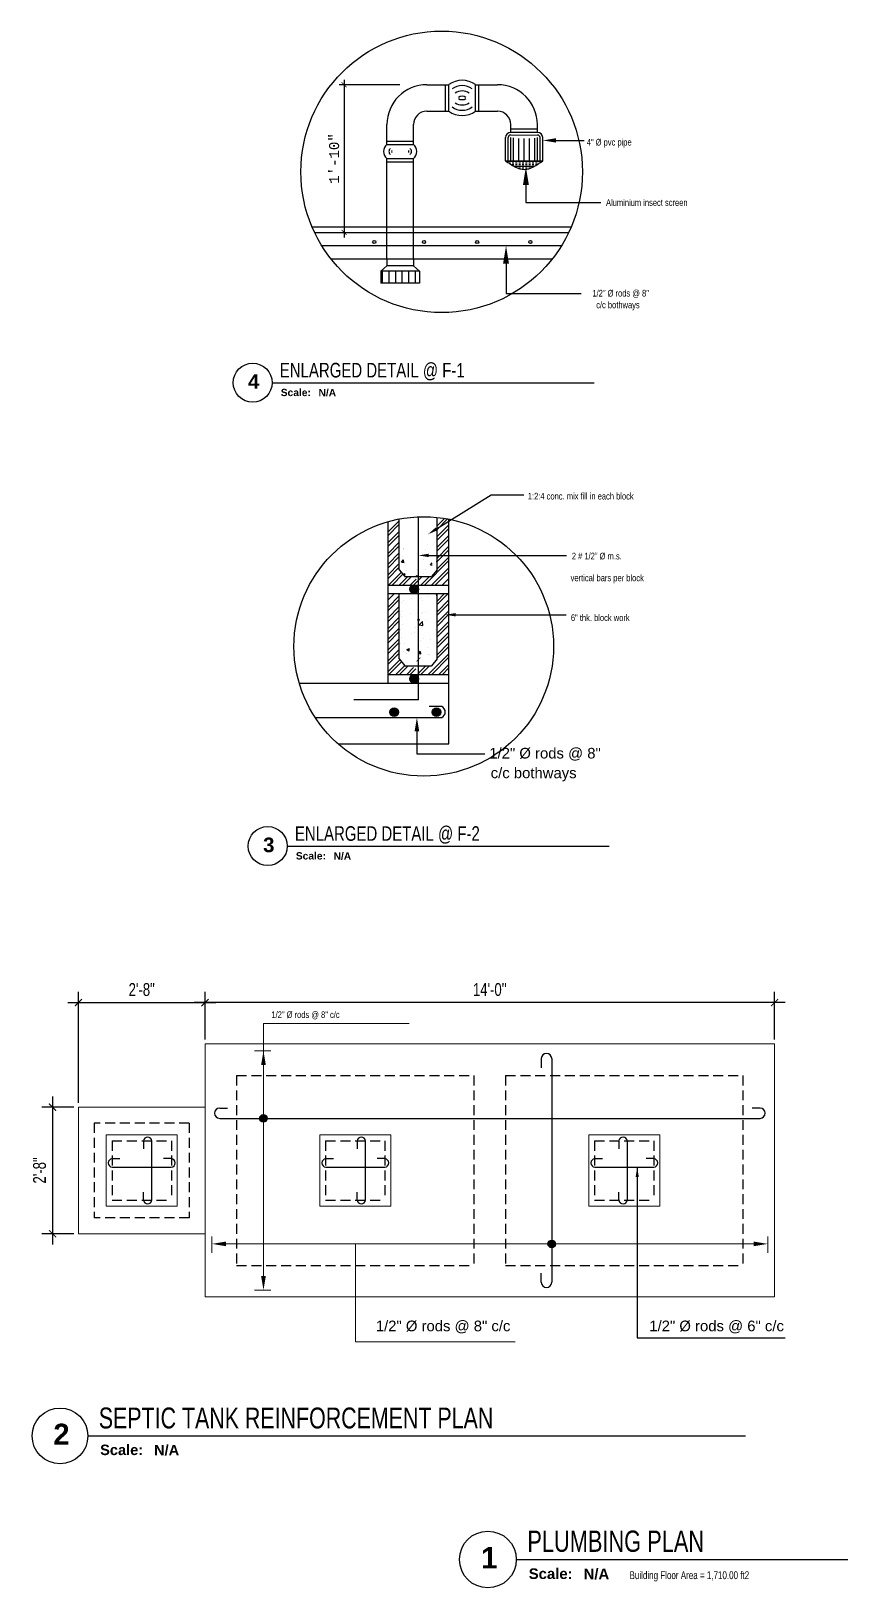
# Model space of a CAD drawing. Header units: inches. Extents: x 8351 to 42256, y 21052 to 33437.
# Drawn here: x 17394.9 to 17601.3, y 24066.4 to 24460.1 of the extents above; entities that cross this region are included whole.
import ezdxf
from ezdxf.enums import TextEntityAlignment as Align

# ---------------------------------------------------------------- set-up
doc = ezdxf.new("R2010")
doc.units = ezdxf.units.IN
doc.header["$MEASUREMENT"] = 0
doc.linetypes.add('HIDDEN', pattern=[0.375, 0.25, -0.125])
for name, color, linetype, lineweight in [('A-ANNO-NOTE', 7, 'Continuous', 9), ('text', 7, 'Continuous', 9), ('wall', 7, 'Continuous', 53)]:
    doc.layers.add(name, color=color, linetype=linetype, lineweight=lineweight)
for name, color, linetype in [('A-ANNO-TEXT', 2, 'Continuous'), ('STEEL', 242, 'Continuous'), ('window', 7, 'Continuous')]:
    doc.layers.add(name, color=color, linetype=linetype)
doc.styles.add('AEP', font='swisscl.ttf')
doc.styles.add('AEP style', font='swisscl.ttf')
doc.styles.add('RomanS', font='tahoma.ttf')
doc.styles.add('SANSSERIFBOLD', font='sanssb__.ttf')
doc.styles.get("Standard").update_dxf_attribs({"font": 'consolab.ttf', "height": 11})
doc.styles.add('style1', font='arial.ttf')
doc.dimstyles.new('BB', dxfattribs={"dimscale": 20, "dimtxt": 0.18, "dimasz": 0.125, "dimexe": 0.18, "dimexo": 0.0625, "dimgap": 0.09, "dimtad": 1, "dimdec": 0, "dimzin": 0, "dimdsep": 46, "dimlunit": 4, "dimtxsty": 'RomanS', "dimblk": 'ARCHTICK', "dimcen": 0.09, "dimclrt": 4, "dimadec": 0, "dimazin": 0, "dimtfac": 1, "dimtdec": 0, "dimtofl": 0, "dimtmove": 1, "dimatfit": 3, "dimfxl": 1, "dimtolj": 1, "dimtzin": 0, "dimarcsym": 0})
doc.dimstyles.new('IB-1', dxfattribs={"dimscale": 46, "dimtxt": 0.18, "dimasz": 0.1, "dimexe": 0.15, "dimexo": 0.0625, "dimgap": 0.09, "dimtad": 1, "dimdec": 0, "dimzin": 0, "dimdsep": 46, "dimlunit": 4, "dimtxsty": 'AEP', "dimblk": 'ARCHTICK', "dimcen": 0.09, "dimdle": 0.15, "dimclrd": 8, "dimclre": 8, "dimadec": 0, "dimazin": 0, "dimtfac": 1, "dimtdec": 0, "dimtix": 1, "dimtmove": 2, "dimatfit": 3, "dimfxl": 1, "dimtolj": 1, "dimtzin": 0, "dimarcsym": 0})

# ---------------------------------------------------------------- blocks, each defined once
blk = doc.blocks.new('_ArchTick')
at = {"color": 0, "linetype": 'ByBlock', "const_width": 0.15}
blk.add_lwpolyline([(-0.5, -0.5), (0.5, 0.5)], dxfattribs=at)
blk = doc.blocks.new('*D497')
at = {"layer": 'A-ANNO-NOTE', "color": 8, "linetype": 'Continuous', "lineweight": -2, "transparency": 16777216}
for p, q in [((17585.51, 24214.44), (17436.11, 24214.44)), ((17438.81, 24205.11), (17438.81, 24217.14)), ((17582.81, 24205.11), (17582.81, 24217.14))]:
    blk.add_line(p, q, dxfattribs=at)
at = {"layer": 'Defpoints', "color": 0, "linetype": 'Continuous', "transparency": 16777216}
for p in [(17438.81, 24214.44), (17438.81, 24203.98), (17582.81, 24203.98)]:
    blk.add_point(p, dxfattribs=at)
at = {"layer": 'A-ANNO-NOTE', "color": 8, "linetype": 'Continuous', "lineweight": -2, "transparency": 16777216, "xscale": 1.8, "yscale": 1.8, "zscale": 1.8, "rotation": 180}
blk.add_blockref('_ArchTick', (17438.81, 24214.44), dxfattribs=at)
at = {"layer": 'A-ANNO-NOTE', "color": 8, "linetype": 'Continuous', "lineweight": -2, "transparency": 16777216, "xscale": 1.8, "yscale": 1.8, "zscale": 1.8}
blk.add_blockref('_ArchTick', (17582.81, 24214.44), dxfattribs=at)
at = {"layer": 'A-ANNO-NOTE', "color": 0, "linetype": 'Continuous', "transparency": 16777216, "insert": (17510.81, 24217.72), "char_height": 3.24, "attachment_point": 5, "style": 'AEP'}
blk.add_mtext("\\A1;14'-0''", dxfattribs=at)
blk = doc.blocks.new('*D498')
at = {"layer": 'A-ANNO-NOTE', "color": 8, "linetype": 'Continuous', "lineweight": -2, "transparency": 16777216}
for p, q in [((17404.11, 24214.44), (17441.51, 24214.44)), ((17406.81, 24189.11), (17406.81, 24217.14)), ((17438.81, 24209.06), (17438.81, 24217.14))]:
    blk.add_line(p, q, dxfattribs=at)
at = {"layer": 'Defpoints', "color": 0, "linetype": 'Continuous', "transparency": 16777216}
for p in [(17438.81, 24214.44), (17438.81, 24207.94), (17406.81, 24187.98)]:
    blk.add_point(p, dxfattribs=at)
at = {"layer": 'A-ANNO-NOTE', "color": 8, "linetype": 'Continuous', "lineweight": -2, "transparency": 16777216, "xscale": 1.8, "yscale": 1.8, "zscale": 1.8, "rotation": 180}
blk.add_blockref('_ArchTick', (17406.81, 24214.44), dxfattribs=at)
at = {"layer": 'A-ANNO-NOTE', "color": 8, "linetype": 'Continuous', "lineweight": -2, "transparency": 16777216, "xscale": 1.8, "yscale": 1.8, "zscale": 1.8}
blk.add_blockref('_ArchTick', (17438.81, 24214.44), dxfattribs=at)
at = {"layer": 'A-ANNO-NOTE', "color": 0, "linetype": 'Continuous', "transparency": 16777216, "insert": (17422.81, 24217.72), "char_height": 3.24, "attachment_point": 5, "style": 'AEP'}
blk.add_mtext('\\A1;2\'-8"', dxfattribs=at)
blk = doc.blocks.new('*D499')
at = {"layer": 'A-ANNO-NOTE', "color": 8, "linetype": 'Continuous', "lineweight": -2, "transparency": 16777216}
for p, q in [((17400.27, 24190.68), (17400.27, 24153.28)), ((17405.69, 24187.98), (17397.57, 24187.98)), ((17405.69, 24155.98), (17397.57, 24155.98))]:
    blk.add_line(p, q, dxfattribs=at)
at = {"layer": 'Defpoints', "color": 0, "linetype": 'Continuous', "transparency": 16777216}
for p in [(17406.81, 24187.98), (17400.27, 24155.98), (17406.81, 24155.98)]:
    blk.add_point(p, dxfattribs=at)
at = {"layer": 'A-ANNO-NOTE', "color": 8, "linetype": 'Continuous', "lineweight": -2, "transparency": 16777216, "xscale": 1.8, "yscale": 1.8, "zscale": 1.8}
for p, rotation in [((17400.27, 24187.98), 90), ((17400.27, 24155.98), 270)]:
    blk.add_blockref('_ArchTick', p, dxfattribs=dict(at, rotation=rotation))
at = {"layer": 'A-ANNO-NOTE', "color": 0, "linetype": 'Continuous', "transparency": 16777216, "insert": (17396.99, 24171.98), "char_height": 3.24, "attachment_point": 5, "rotation": 90, "style": 'AEP'}
blk.add_mtext('\\A1;2\'-8"', dxfattribs=at)
blk = doc.blocks.new('*U418')
blk.add_line((0.842, -0.513), (6.742, -0.513))
at = {"lineweight": 25}
blk.add_circle((0.592, -0.513), 0.25, dxfattribs=at)
at = {"insert": (0.952, -0.591), "char_height": 0.0938, "width": 0.39163, "attachment_point": 1, "style": 'SANSSERIFBOLD'}
blk.add_mtext('Scale: ', dxfattribs=at)
at = {"ltscale": 15, "style": 'SANSSERIFBOLD', "flags": 8}
blk.add_attdef('VIEWNAME', text='', height=0.188, dxfattribs=at).set_placement((0.942, -0.511), align=Align.BOTTOM_LEFT)
blk.add_attdef('#', text='', height=0.188, dxfattribs=at).set_placement((0.592, -0.511), align=Align.MIDDLE_CENTER)
blk.add_attdef('VPSCALE', text='', height=0.0938, dxfattribs=at).set_placement((1.362, -0.589), align=Align.TOP_LEFT)
blk = doc.blocks.new('*U420')
blk.add_line((0.842, -0.513), (4.967, -0.513))
at = {"lineweight": 25}
blk.add_circle((0.592, -0.513), 0.25, dxfattribs=at)
at = {"insert": (0.952, -0.591), "char_height": 0.0938, "width": 0.39163, "attachment_point": 1, "style": 'SANSSERIFBOLD'}
blk.add_mtext('Scale: ', dxfattribs=at)
at = {"ltscale": 15, "style": 'SANSSERIFBOLD', "flags": 8}
blk.add_attdef('VIEWNAME', text='', height=0.188, dxfattribs=at).set_placement((0.942, -0.511), align=Align.BOTTOM_LEFT)
blk.add_attdef('#', text='', height=0.188, dxfattribs=at).set_placement((0.592, -0.511), align=Align.MIDDLE_CENTER)
blk.add_attdef('VPSCALE', text='', height=0.0938, dxfattribs=at).set_placement((1.362, -0.589), align=Align.TOP_LEFT)
blk = doc.blocks.new('*U421')
blk.add_line((0.842, -0.513), (4.967, -0.513))
at = {"lineweight": 25}
blk.add_circle((0.592, -0.513), 0.25, dxfattribs=at)
at = {"insert": (0.952, -0.591), "char_height": 0.0938, "width": 0.39163, "attachment_point": 1, "style": 'SANSSERIFBOLD'}
blk.add_mtext('Scale: ', dxfattribs=at)
at = {"ltscale": 15, "style": 'SANSSERIFBOLD', "flags": 8}
blk.add_attdef('VIEWNAME', text='', height=0.188, dxfattribs=at).set_placement((0.942, -0.511), align=Align.BOTTOM_LEFT)
blk.add_attdef('#', text='', height=0.188, dxfattribs=at).set_placement((0.592, -0.511), align=Align.MIDDLE_CENTER)
blk.add_attdef('VPSCALE', text='', height=0.0938, dxfattribs=at).set_placement((1.362, -0.589), align=Align.TOP_LEFT)
blk = doc.blocks.new('*U427')
blk.add_line((0.842, -0.513), (3.762, -0.513))
at = {"lineweight": 25}
blk.add_circle((0.592, -0.513), 0.25, dxfattribs=at)
at = {"insert": (0.952, -0.591), "char_height": 0.0938, "width": 0.39163, "attachment_point": 1, "style": 'SANSSERIFBOLD'}
blk.add_mtext('Scale: ', dxfattribs=at)
at = {"ltscale": 15, "style": 'SANSSERIFBOLD', "flags": 8}
blk.add_attdef('VIEWNAME', text='', height=0.188, dxfattribs=at).set_placement((0.942, -0.511), align=Align.BOTTOM_LEFT)
blk.add_attdef('#', text='', height=0.188, dxfattribs=at).set_placement((0.592, -0.511), align=Align.MIDDLE_CENTER)
blk.add_attdef('VPSCALE', text='', height=0.0938, dxfattribs=at).set_placement((1.362, -0.589), align=Align.TOP_LEFT)

msp = doc.modelspace()

# ---------------------------------------------------------------- hatches: boundary and pattern name
at = {"layer": 'STEEL'}
h = msp.add_hatch(color=0, dxfattribs=at)
h.paths.add_polyline_path([(17521.47, 24406.79, 1), (17520.66, 24406.79, 1)])
h.paths.add_polyline_path([(17507.22, 24406.79, 1), (17508.03, 24406.79, 1)])
h.paths.add_polyline_path([(17493.78, 24406.79, 1), (17494.59, 24406.79, 1)])
h.paths.add_polyline_path([(17481.2, 24406.79, 1), (17482, 24406.79, 1)])
for points in [[(17491.71, 24320.08, -1), (17491.71, 24317.92, -1)], [(17491.71, 24297.39, -1), (17491.71, 24295.24, -1)], [(17486.64, 24288.98, -1), (17486.64, 24286.83, -1)], [(17497.32, 24288.98, -1), (17497.32, 24286.83, -1)]]:
    msp.add_hatch(color=0, dxfattribs=at).paths.add_polyline_path(points)
h = msp.add_hatch(color=0, dxfattribs=at)
h.paths.add_polyline_path([(17454.55, 24185.15), (17452.62, 24185.15, 1)])
h.paths.add_polyline_path([(17452.62, 24185.15), (17454.55, 24185.15, 1)])
h = msp.add_hatch(color=0, dxfattribs=at)
h.paths.add_polyline_path([(17527.41, 24153.41), (17525.48, 24153.41, 1)])
h.paths.add_polyline_path([(17525.48, 24153.41), (17527.41, 24153.41, 1)])

# ---------------------------------------------------------------- linework, layer by layer
at = {"color": 0, "linetype": 'ByBlock'}
for p, q in [((17488.08, 24446.59), (17472.72, 24446.59)), ((17473.98, 24447.85), (17473.98, 24407.96)), ((17531.36, 24410.58), (17465.9, 24410.58))]:
    msp.add_line(p, q, dxfattribs=at)
at = {"color": 0}
for p, q in [((17519.48, 24427.34), (17519.48, 24432.96)), ((17514.78, 24427.34), (17524.19, 24427.34)), ((17485.1, 24333.48), (17487.93, 24336.32)), ((17497.49, 24335.01), (17499.38, 24336.9)), ((17497.49, 24334.11), (17500.15, 24336.76)), ((17485.1, 24332.58), (17487.93, 24335.41)), ((17485.1, 24330.77), (17487.93, 24333.6)), ((17485.1, 24329.86), (17487.93, 24332.69)), ((17497.49, 24332.3), (17500.46, 24335.27)), ((17497.49, 24331.39), (17500.46, 24334.36)), ((17497.49, 24329.58), (17500.46, 24332.55)), ((17497.49, 24328.68), (17500.46, 24331.65)), ((17485.1, 24328.05), (17487.93, 24330.88)), ((17485.1, 24327.15), (17487.93, 24329.98)), ((17485.1, 24325.34), (17487.93, 24328.17)), ((17497.49, 24326.86), (17500.46, 24329.84)), ((17497.49, 24325.96), (17500.46, 24328.93)), ((17485.1, 24324.43), (17487.93, 24327.26)), ((17485.1, 24322.62), (17487.93, 24325.45)), ((17485.1, 24321.72), (17487.93, 24324.55)), ((17494.27, 24320.02), (17500.46, 24326.22)), ((17496.08, 24320.02), (17500.46, 24324.41)), ((17497.49, 24324.15), (17500.46, 24327.12)), ((17485.22, 24320.02), (17488.46, 24323.27)), ((17486.12, 24320.02), (17488.86, 24322.76)), ((17487.93, 24320.02), (17490.09, 24322.18)), ((17488.84, 24320.02), (17491, 24322.18)), ((17490.65, 24320.02), (17492.19, 24321.56)), ((17491.55, 24320.02), (17493.45, 24321.92)), ((17493.45, 24320.11), (17495.52, 24322.18)), ((17493.45, 24321.92), (17493.71, 24322.18)), ((17496.98, 24320.02), (17500.46, 24323.5)), ((17498.79, 24320.02), (17500.46, 24321.69)), ((17485.1, 24316.29), (17486.68, 24317.86)), ((17485.1, 24313.57), (17487.93, 24316.4)), ((17485.77, 24317.86), (17485.77, 24317.86)), ((17497.49, 24315.1), (17500.46, 24318.07)), ((17497.49, 24316), (17499.35, 24317.86)), ((17497.49, 24317.81), (17497.54, 24317.86)), ((17497.49, 24313.29), (17500.46, 24316.26)), ((17485.1, 24311.76), (17487.93, 24314.59)), ((17485.1, 24310.86), (17487.93, 24313.69)), ((17497.49, 24312.38), (17500.46, 24315.35)), ((17497.49, 24310.57), (17500.46, 24313.54)), ((17497.49, 24309.67), (17500.46, 24312.64)), ((17485.1, 24309.05), (17487.93, 24311.88)), ((17485.1, 24308.14), (17487.93, 24310.97)), ((17485.1, 24306.33), (17487.93, 24309.16)), ((17485.1, 24305.43), (17487.93, 24308.26)), ((17497.49, 24307.86), (17500.46, 24310.83)), ((17497.49, 24306.95), (17500.46, 24309.92)), ((17497.49, 24305.14), (17500.46, 24308.11)), ((17485.1, 24303.62), (17487.93, 24306.45)), ((17485.1, 24302.71), (17487.93, 24305.54)), ((17497.49, 24304.24), (17500.46, 24307.21)), ((17497.49, 24302.43), (17500.46, 24305.4)), ((17497.49, 24301.52), (17500.46, 24304.49)), ((17485.1, 24300.9), (17487.93, 24303.73)), ((17485.1, 24299.99), (17487.93, 24302.83)), ((17485.1, 24298.18), (17488.08, 24301.16)), ((17485.1, 24297.28), (17488.48, 24300.66)), ((17495.22, 24297.44), (17500.46, 24302.68)), ((17496.13, 24297.44), (17500.46, 24301.78)), ((17487.08, 24297.44), (17489.29, 24299.65)), ((17487.98, 24297.44), (17490.14, 24299.6)), ((17489.79, 24297.44), (17491.54, 24299.19)), ((17490.7, 24297.44), (17492.08, 24298.83)), ((17492.51, 24297.44), (17493.45, 24298.39)), ((17493.45, 24298.39), (17494.67, 24299.6)), ((17493.45, 24297.49), (17495.57, 24299.6)), ((17497.94, 24297.44), (17500.46, 24299.97)), ((17498.84, 24297.44), (17500.46, 24299.06))]:
    msp.add_line(p, q, dxfattribs=at)
at = {"color": 0, "lineweight": 25, "ltscale": 10}
for p, q in [((17485.1, 24295.21), (17485.1, 24336.07)), ((17487.93, 24323.92), (17487.93, 24336.74)), ((17497.49, 24323.92), (17497.49, 24337.15)), ((17500.46, 24295.21), (17500.46, 24336.7)), ((17487.93, 24323.92), (17489.33, 24322.18)), ((17497.49, 24323.92), (17496.1, 24322.18)), ((17485.1, 24320.02), (17500.46, 24320.02)), ((17489.33, 24322.18), (17496.1, 24322.18)), ((17485.1, 24317.86), (17500.46, 24317.86)), ((17485.1, 24314.48), (17487.93, 24317.31)), ((17487.93, 24301.34), (17487.93, 24317.86)), ((17497.49, 24301.34), (17497.49, 24317.86)), ((17487.93, 24301.34), (17489.33, 24299.6)), ((17497.49, 24301.34), (17496.1, 24299.6)), ((17485.1, 24297.44), (17500.46, 24297.44)), ((17489.33, 24299.6), (17496.1, 24299.6)), ((17462.64, 24295.21), (17500.46, 24295.21)), ((17500.46, 24279.85), (17500.46, 24295.21)), ((17472.46, 24279.85), (17500.46, 24279.85))]:
    msp.add_line(p, q, dxfattribs=at)
at = {"color": 0, "linetype": 'ByBlock'}
for centre, radius in [((17498.63, 24424.54), 35.59), ((17494.1, 24304.52), 32.81)]:
    msp.add_circle(centre, radius, dxfattribs=at)
at = {"layer": 'A-ANNO-NOTE', "color": 0, "linetype": 'Continuous'}
for p, q in [((17453.59, 24143.55), (17453.59, 24209.16)), ((17453.59, 24209.16), (17490.41, 24209.16)), ((17438.81, 24203.98), (17438.81, 24139.98)), ((17438.81, 24203.98), (17582.81, 24203.98)), ((17455.48, 24202.25), (17451.32, 24202.25)), ((17582.81, 24203.98), (17582.81, 24139.98)), ((17406.81, 24187.98), (17406.81, 24155.98)), ((17438.81, 24187.98), (17406.81, 24187.98)), ((17413.81, 24180.98), (17431.81, 24180.98)), ((17413.81, 24180.98), (17413.81, 24162.98)), ((17431.81, 24180.98), (17431.81, 24162.98)), ((17467.81, 24180.98), (17485.81, 24180.98)), ((17467.81, 24180.98), (17467.81, 24162.98)), ((17485.81, 24180.98), (17485.81, 24162.98)), ((17535.81, 24180.98), (17553.81, 24180.98)), ((17535.81, 24180.98), (17535.81, 24162.98)), ((17553.81, 24180.98), (17553.81, 24162.98)), ((17413.81, 24162.98), (17431.81, 24162.98)), ((17467.81, 24162.98), (17485.81, 24162.98)), ((17535.81, 24162.98), (17553.81, 24162.98)), ((17438.81, 24155.98), (17406.81, 24155.98)), ((17440.55, 24155.3), (17440.55, 24151.15)), ((17581.08, 24155.3), (17581.08, 24151.15)), ((17579.18, 24153.41), (17441.61, 24153.41)), ((17476.82, 24153.41), (17476.82, 24128.6)), ((17438.81, 24139.98), (17582.81, 24139.98)), ((17455.48, 24141.72), (17451.32, 24141.72)), ((17476.82, 24128.6), (17517.19, 24128.6))]:
    msp.add_line(p, q, dxfattribs=at)
at = {"layer": 'STEEL', "color": 0}
for p, q in [((17480.98, 24406.67), (17480.98, 24406.67)), ((17482.33, 24407.24), (17482.33, 24407.24)), ((17514.91, 24405.86), (17468.34, 24405.86)), ((17482.4, 24405.77), (17482.4, 24405.77)), ((17528.92, 24405.86), (17493.19, 24405.86)), ((17492.78, 24291.04), (17492.78, 24337.3)), ((17493.36, 24320.02), (17493.45, 24320.11)), ((17492.58, 24317.27), (17492.58, 24317.27)), ((17493.41, 24297.44), (17493.45, 24297.49)), ((17492.78, 24291.04), (17476.43, 24291.04)), ((17498.68, 24289.3), (17495.44, 24289.3)), ((17466.67, 24286.51), (17498.68, 24286.51)), ((17523.83, 24200.27), (17523.83, 24197.97)), ((17526.45, 24200.27), (17526.45, 24143.69)), ((17442.52, 24187.76), (17444.47, 24187.76)), ((17579.11, 24187.76), (17577.15, 24187.76)), ((17442.52, 24185.15), (17579.11, 24185.15)), ((17423.25, 24179.44), (17423.25, 24177.49)), ((17425.41, 24164.53), (17425.41, 24179.44)), ((17477.25, 24179.44), (17477.25, 24177.49)), ((17479.41, 24164.53), (17479.41, 24179.44)), ((17543.42, 24179.44), (17543.42, 24177.49)), ((17545.58, 24164.53), (17545.58, 24179.44)), ((17415.36, 24174.97), (17417.31, 24174.97)), ((17430.27, 24174.97), (17428.32, 24174.97)), ((17469.36, 24174.97), (17471.31, 24174.97)), ((17484.27, 24174.97), (17482.32, 24174.97)), ((17537.36, 24174.97), (17539.31, 24174.97)), ((17552.27, 24174.97), (17550.32, 24174.97)), ((17415.36, 24172.81), (17430.27, 24172.81)), ((17469.36, 24172.81), (17484.27, 24172.81)), ((17537.36, 24172.81), (17552.27, 24172.81)), ((17423.25, 24164.53), (17423.25, 24166.48)), ((17477.25, 24164.53), (17477.25, 24166.48)), ((17543.42, 24164.53), (17543.42, 24166.48)), ((17523.83, 24143.69), (17523.83, 24145.99))]:
    msp.add_line(p, q, dxfattribs=at)
for centre, radius in [((17481.6, 24406.79), 0.403), ((17491.71, 24319), 1.08), ((17491.71, 24296.32), 1.08), ((17486.64, 24287.91), 1.08), ((17497.32, 24287.91), 1.08), ((17453.59, 24185.15), 0.96), ((17526.45, 24153.41), 0.96)]:
    msp.add_circle(centre, radius, dxfattribs=at)
for centre, radius, start, end in [((17497.97, 24287.91), 1.57, 296.9384, 63.0616), ((17525.14, 24200.27), 1.31, 0, 180), ((17442.52, 24186.46), 1.31, 90, 270), ((17579.11, 24186.46), 1.31, 270, 90), ((17424.33, 24179.35), 1.08, 4.5079, 175.4921), ((17478.33, 24179.35), 1.08, 4.5079, 175.4921), ((17544.5, 24179.35), 1.08, 4.5079, 175.4921), ((17415.44, 24173.89), 1.08, 94.5079, 265.4921), ((17430.19, 24173.89), 1.08, 274.5079, 85.4921), ((17469.44, 24173.89), 1.08, 94.5079, 265.4921), ((17484.19, 24173.89), 1.08, 274.5079, 85.4921), ((17537.44, 24173.89), 1.08, 94.5079, 265.4921), ((17552.19, 24173.89), 1.08, 274.5079, 85.4921), ((17424.33, 24164.61), 1.08, 184.5079, 355.4921), ((17478.33, 24164.61), 1.08, 184.5079, 355.4921), ((17544.5, 24164.61), 1.08, 184.5079, 355.4921), ((17525.14, 24143.69), 1.31, 180, 0)]:
    msp.add_arc(centre, radius, start, end, dxfattribs=at)
at = {"layer": 'text', "color": 0, "extrusion": (0, 0, -1)}
for points in [[(-17520.69, 24421.21), (-17519.93, 24425.75), (-17519.18, 24421.21)], [(-17515.66, 24401.32), (-17514.91, 24405.86), (-17514.15, 24401.32)], [(-17492.96, 24283.05), (-17492.38, 24286.51), (-17491.8, 24283.05)]]:
    msp.add_solid(points, dxfattribs=at)
at = {"layer": 'wall', "color": 0, "lineweight": 25, "ltscale": 10}
for p, q in [((17494.87, 24446.59), (17500.46, 24446.59)), ((17499.62, 24439.87), (17499.62, 24446.59)), ((17500.46, 24439.87), (17500.46, 24446.59)), ((17507.18, 24446.59), (17512.76, 24446.59)), ((17507.18, 24439.87), (17507.18, 24446.59)), ((17508.02, 24439.87), (17508.02, 24446.59)), ((17494.87, 24439.87), (17500.46, 24439.87)), ((17507.18, 24439.87), (17512.76, 24439.87)), ((17484.79, 24431.46), (17484.79, 24436.51)), ((17491.51, 24431.46), (17491.51, 24436.51)), ((17516.12, 24434.54), (17516.12, 24436.51)), ((17516.12, 24435.38), (17522.84, 24435.38)), ((17516.12, 24434.54), (17522.84, 24434.54)), ((17522.84, 24434.54), (17522.84, 24436.51)), ((17484.79, 24432.3), (17491.52, 24432.3)), ((17484.79, 24431.46), (17491.52, 24431.46)), ((17514.78, 24427.34), (17514.78, 24433.19)), ((17515.45, 24427.34), (17515.45, 24433.19)), ((17516.12, 24433.87), (17522.88, 24433.86)), ((17516.12, 24427.34), (17516.12, 24433.19)), ((17516.8, 24427.34), (17516.8, 24433.11)), ((17518.14, 24427.34), (17518.14, 24433)), ((17520.83, 24427.34), (17520.83, 24432.99)), ((17522.17, 24427.34), (17522.17, 24433.1)), ((17522.84, 24427.34), (17522.84, 24433.19)), ((17523.52, 24427.34), (17523.52, 24433.19)), ((17524.19, 24427.34), (17524.19, 24433.19)), ((17484.78, 24427.91), (17491.52, 24427.91)), ((17484.78, 24427.07), (17491.52, 24427.07)), ((17484.79, 24410.58), (17484.79, 24427.91)), ((17491.51, 24410.58), (17491.51, 24427.91)), ((17514.96, 24427.21), (17524.01, 24427.21)), ((17515.64, 24426.79), (17516.06, 24426.79)), ((17516.48, 24426.79), (17516.9, 24426.79)), ((17516.48, 24426.37), (17516.9, 24426.37)), ((17517.32, 24426.79), (17517.74, 24426.79)), ((17517.32, 24426.37), (17517.74, 24426.37)), ((17518.16, 24426.79), (17518.58, 24426.79)), ((17518.16, 24426.37), (17518.58, 24426.37)), ((17519, 24426.79), (17519.42, 24426.79)), ((17519, 24426.37), (17519.42, 24426.37)), ((17519.84, 24426.79), (17520.26, 24426.79)), ((17519.84, 24426.37), (17520.26, 24426.37)), ((17520.68, 24426.79), (17521.1, 24426.79)), ((17520.68, 24426.37), (17521.1, 24426.37)), ((17521.52, 24426.79), (17521.94, 24426.79)), ((17521.52, 24426.37), (17521.94, 24426.37)), ((17522.36, 24426.79), (17522.78, 24426.79)), ((17522.36, 24426.37), (17522.78, 24426.37)), ((17523.2, 24426.79), (17523.41, 24426.79)), ((17516.92, 24425.95), (17522.08, 24425.95)), ((17518.16, 24425.53), (17518.58, 24425.53)), ((17519, 24425.53), (17519.42, 24425.53)), ((17519.84, 24425.53), (17520.26, 24425.53)), ((17520.68, 24425.53), (17521.1, 24425.53)), ((17466.51, 24409.22), (17492.52, 24409.22)), ((17492.52, 24409.22), (17530.75, 24409.22)), ((17494.01, 24406.57), (17494.01, 24406.57)), ((17470.69, 24402.5), (17492.52, 24402.5)), ((17484.79, 24405.15), (17484.79, 24405.15)), ((17484.79, 24402.5), (17484.79, 24400.78)), ((17491.51, 24402.5), (17491.51, 24400.78)), ((17492.52, 24402.5), (17526.57, 24402.5)), ((17484.79, 24400.78), (17483.28, 24399.46)), ((17483.28, 24399.46), (17483.28, 24396.42)), ((17493.02, 24399.46), (17483.28, 24399.46)), ((17483.65, 24396.42), (17483.65, 24399.46)), ((17491.51, 24400.78), (17484.79, 24400.78)), ((17485.33, 24396.42), (17485.33, 24399.46)), ((17487.01, 24396.42), (17487.01, 24399.46)), ((17488.69, 24396.42), (17488.69, 24399.46)), ((17490.37, 24396.42), (17490.37, 24399.46)), ((17491.51, 24400.78), (17493.02, 24399.46)), ((17492.05, 24396.42), (17492.05, 24399.46)), ((17493.02, 24399.46), (17493.02, 24396.42)), ((17493.02, 24396.42), (17483.28, 24396.42)), ((17488.99, 24329.32), (17488.99, 24329.32)), ((17488.99, 24329.18), (17488.99, 24329.18)), ((17489.08, 24329.14), (17489.08, 24329.14)), ((17494.45, 24329.09), (17494.45, 24329.09)), ((17495.05, 24330.17), (17495.05, 24330.17)), ((17488.5, 24325.8), (17489, 24326.38)), ((17488.5, 24325.8), (17489.12, 24325.74)), ((17488.62, 24327.36), (17488.62, 24327.36)), ((17488.87, 24325.77), (17488.87, 24325.77)), ((17489.11, 24325.74), (17488.99, 24326.38)), ((17489.81, 24323.83), (17489.81, 24323.83)), ((17492.42, 24323.88), (17492.42, 24323.88)), ((17494.04, 24326.42), (17494.04, 24326.42)), ((17494.63, 24324.06), (17494.63, 24324.06)), ((17495.85, 24325.15), (17496.24, 24325.62)), ((17495.85, 24325.15), (17496.24, 24325.12)), ((17497.33, 24325.96), (17497.49, 24325.86)), ((17497.34, 24326), (17497.49, 24326.06)), ((17488.66, 24323.03), (17488.66, 24323.03)), ((17488.87, 24322.75), (17489.41, 24322.96)), ((17489.2, 24322.34), (17489.4, 24322.95)), ((17489.2, 24322.34), (17489.2, 24322.34)), ((17492.13, 24322.18), (17492.39, 24322.46)), ((17492.42, 24322.18), (17492.39, 24322.45)), ((17493.92, 24323.02), (17493.92, 24323.02)), ((17489.05, 24316.18), (17489.05, 24316.18)), ((17490.89, 24316.61), (17490.89, 24316.61)), ((17493.45, 24316.94), (17493.45, 24316.94)), ((17493.67, 24316.2), (17493.67, 24316.2)), ((17495.02, 24317.2), (17495.02, 24317.2)), ((17497.27, 24317.45), (17497.49, 24317.71)), ((17497.27, 24317.45), (17497.49, 24317.43)), ((17497.33, 24317.45), (17497.33, 24317.45)), ((17488.19, 24312.57), (17488.19, 24312.57)), ((17488.37, 24312.13), (17488.37, 24312.13)), ((17488.39, 24313.44), (17488.39, 24313.44)), ((17488.49, 24315.54), (17488.49, 24315.54)), ((17490.76, 24312.9), (17490.76, 24312.9)), ((17493.54, 24312.79), (17493.54, 24312.79)), ((17493.85, 24313.21), (17493.85, 24313.21)), ((17494.64, 24313.41), (17494.64, 24313.41)), ((17488.06, 24308.86), (17488.06, 24308.86)), ((17488.25, 24308.72), (17488.25, 24308.72)), ((17488.63, 24310.07), (17488.63, 24310.07)), ((17491.86, 24307.98), (17491.86, 24307.98)), ((17491.94, 24309.38), (17491.94, 24309.38)), ((17492.56, 24311.23), (17492.78, 24311.31)), ((17492.78, 24311.31), (17493.03, 24311.41)), ((17492.82, 24310.8), (17493.02, 24311.4)), ((17492.95, 24309.95), (17493.75, 24310.79)), ((17492.95, 24309.95), (17493.87, 24309.81)), ((17493.42, 24309.38), (17493.42, 24309.38)), ((17493.86, 24309.81), (17493.75, 24310.78)), ((17494.6, 24311.09), (17494.6, 24311.09)), ((17497.05, 24308.84), (17497.05, 24308.84)), ((17488.12, 24305.32), (17488.12, 24305.32)), ((17488.55, 24306.84), (17488.55, 24306.84)), ((17489.25, 24305.34), (17489.25, 24305.34)), ((17491.08, 24307.82), (17491.08, 24307.82)), ((17493.29, 24305.97), (17493.29, 24305.97)), ((17494.02, 24306.61), (17494.02, 24306.61)), ((17494.99, 24304.24), (17494.99, 24304.24)), ((17495.72, 24306.19), (17495.72, 24306.19)), ((17497.32, 24307.75), (17497.32, 24307.75)), ((17488, 24301.91), (17488, 24301.91)), ((17489.02, 24303.21), (17489.02, 24303.21)), ((17489.82, 24303.71), (17490.54, 24303.98)), ((17489.82, 24303.71), (17490.33, 24303.37)), ((17489.82, 24302.78), (17489.82, 24302.78)), ((17490.33, 24303.36), (17490.53, 24303.98)), ((17492.77, 24302.69), (17492.78, 24302.71)), ((17492.77, 24302.69), (17492.78, 24302.69)), ((17492.78, 24302.71), (17493.26, 24303.28)), ((17492.78, 24302.69), (17493.38, 24302.64)), ((17493.02, 24302.15), (17493.02, 24302.15)), ((17493.17, 24302.56), (17493.17, 24302.56)), ((17493.37, 24302.63), (17493.25, 24303.27)), ((17495.29, 24302.54), (17495.29, 24302.54)), ((17495.59, 24302.49), (17495.59, 24302.49)), ((17495.98, 24299.6), (17496.15, 24299.67))]:
    msp.add_line(p, q, dxfattribs=at)
at = {"layer": 'wall', "color": 0, "linetype": 'HIDDEN', "lineweight": 25, "ltscale": 10}
for p, q in [((17446.81, 24195.98), (17446.81, 24147.98)), ((17446.81, 24195.98), (17506.81, 24195.98)), ((17506.81, 24195.98), (17506.81, 24147.98)), ((17514.81, 24195.98), (17514.81, 24147.98)), ((17514.81, 24195.98), (17574.81, 24195.98)), ((17574.81, 24195.98), (17574.81, 24147.98)), ((17410.81, 24183.98), (17410.81, 24159.98)), ((17434.81, 24183.98), (17410.81, 24183.98)), ((17434.81, 24183.98), (17434.81, 24159.98)), ((17415.31, 24179.48), (17430.31, 24179.48)), ((17415.31, 24179.48), (17415.31, 24164.48)), ((17430.31, 24179.48), (17430.31, 24164.48)), ((17469.31, 24179.48), (17484.31, 24179.48)), ((17469.31, 24179.48), (17469.31, 24164.48)), ((17484.31, 24179.48), (17484.31, 24164.48)), ((17537.31, 24179.48), (17552.31, 24179.48)), ((17537.31, 24179.48), (17537.31, 24164.48)), ((17552.31, 24179.48), (17552.31, 24164.48)), ((17415.31, 24164.48), (17430.31, 24164.48)), ((17469.31, 24164.48), (17484.31, 24164.48)), ((17537.31, 24164.48), (17552.31, 24164.48)), ((17434.81, 24159.98), (17410.81, 24159.98)), ((17446.81, 24147.98), (17506.81, 24147.98)), ((17514.81, 24147.98), (17574.81, 24147.98))]:
    msp.add_line(p, q, dxfattribs=at)
at = {"layer": 'wall', "color": 0, "lineweight": 25, "ltscale": 10}
for centre in [(17494.18, 24406.79), (17507.62, 24406.79), (17521.06, 24406.79)]:
    msp.add_circle(centre, 0.403, dxfattribs=at)
for centre, radius, start, end in [((17494.87, 24436.51), 10.08, 90, 180), ((17503.82, 24442.05), 5.65, 53.5322, 126.4678), ((17503.82, 24442.05), 4.31, 53.5322, 126.4678), ((17512.76, 24436.51), 10.08, 0, 90), ((17503.82, 24442.05), 2.97, 53.5322, 126.4678), ((17503.82, 24444.42), 2.97, 233.5322, 306.4678), ((17503.82, 24442.05), 1.62, 53.5322, 126.4678), ((17503.82, 24444.42), 1.62, 233.5322, 306.4678), ((17494.87, 24436.51), 3.36, 90, 180), ((17503.82, 24444.42), 5.65, 233.5322, 306.4678), ((17503.82, 24444.42), 4.31, 233.5322, 306.4678), ((17512.76, 24436.51), 3.36, 0, 90), ((17516.12, 24433.19), 1.34, 90, 180), ((17522.84, 24433.19), 1.34, 0, 90), ((17486.3, 24429.69), 2.33, 130.4195, 229.5805), ((17486.3, 24429.69), 0.988, 130.4195, 229.5805), ((17490.01, 24429.69), 0.988, 310.4195, 49.5805), ((17490.01, 24429.69), 2.33, 310.4195, 49.5805), ((17516.12, 24433.19), 0.672, 90, 180), ((17522.84, 24433.19), 0.672, 0, 90), ((17486.3, 24429.69), 0.316, 130.4195, 229.5805), ((17490.01, 24429.69), 0.316, 310.4195, 49.5805)]:
    msp.add_arc(centre, radius, start, end, dxfattribs=at)
msp.add_spline([(17514.78, 24427.34), (17519.55, 24425.14), (17524.19, 24427.34)], degree=3, dxfattribs=at)
at = {"layer": 'window', "color": 0}
for p, q in [((17484.79, 24402.5), (17484.79, 24410.58)), ((17491.51, 24402.5), (17491.51, 24410.58))]:
    msp.add_line(p, q, dxfattribs=at)
at = {"layer": 'window', "color": 0, "extrusion": (0, 0, -1)}
for p, q in [((17514.91, 24401.32), (17514.91, 24393.8)), ((17514.91, 24393.8), (17533.87, 24393.8)), ((17492.38, 24283.05), (17492.38, 24277.32)), ((17492.38, 24277.32), (17509.57, 24277.32))]:
    msp.add_line(p, q, dxfattribs=at)
for points in [[(-17527.54, 24432.49), (-17534.64, 24432.49)], [(-17519.93, 24422.39), (-17519.93, 24416.8), (-17538.9, 24416.8)]]:
    msp.add_lwpolyline(points, dxfattribs=at)
at = {"layer": 'window', "color": 0}
for points in [[(17497.36, 24334.25), (17511.15, 24342.87), (17519.43, 24342.87)], [(17495.34, 24327.54), (17530.19, 24327.54)], [(17502.18, 24312.53), (17530.13, 24312.53)]]:
    msp.add_lwpolyline(points, dxfattribs=at)
at = {"layer": 'window', "color": 0, "extrusion": (0, 0, -1)}
for points in [[(-17527.54, 24433.05), (-17524.18, 24432.49), (-17527.54, 24431.93)], [(-17520.49, 24422.39), (-17519.93, 24425.75), (-17519.37, 24422.39)]]:
    msp.add_solid(points, dxfattribs=at)
at = {"layer": 'window', "color": 0}
for points in [[(17497.59, 24333.89), (17495.19, 24332.89), (17497.14, 24334.61)], [(17495.34, 24327.11), (17492.78, 24327.54), (17495.34, 24327.96)], [(17502.18, 24312.1), (17499.62, 24312.53), (17502.18, 24312.95)], [(17452.99, 24198.65), (17453.59, 24202.25), (17454.19, 24198.65)], [(17444.15, 24152.81), (17440.55, 24153.41), (17444.15, 24154.01)], [(17577.48, 24152.81), (17581.08, 24153.41), (17577.48, 24154.01)], [(17452.99, 24145.32), (17453.59, 24141.72), (17454.19, 24145.32)]]:
    msp.add_solid(points, dxfattribs=at)

# ---------------------------------------------------------------- block references
at = {"color": 0, "linetype": 'ByBlock'}
for p, xscale, yscale, zscale, rotation in [((17473.98, 24446.59), 1.260000000009313, 1.260000000009313, 1.260000000009313, 90), ((17473.98, 24409.22), 1.260000000009313, 1.260000000009313, 1.260000000009313, 270), ((17492.78, 24301.2), 0.9600000000209548, 0.9600000000209548, 0.9600000000209548, 180)]:
    msp.add_blockref('_ArchTick', p, dxfattribs=dict(at, xscale=xscale, yscale=yscale, zscale=zscale, rotation=rotation))
at = {"color": 0, "lineweight": 9}
ref = msp.add_blockref('*U421', (17439.18, 24381.33), dxfattribs=dict(at, xscale=19.72852536050282, yscale=19.72852536050282, zscale=19.72852536050282))
ref.add_attrib('#', '4', dxfattribs={"ltscale": 15, "height": 3.7, "style": 'SANSSERIFBOLD'}).set_placement((17451.12, 24371.52), align=Align.MIDDLE_CENTER)
ref.add_attrib('VIEWNAME', 'ENLARGED DETAIL @ F-1', dxfattribs={"ltscale": 15, "height": 3.6923, "style": 'AEP style'}).set_placement((17457.72, 24371.43), align=Align.BOTTOM_LEFT)
ref.add_attrib('VPSCALE', 'N/A', dxfattribs={"ltscale": 15, "height": 1.85, "style": 'SANSSERIFBOLD'}).set_placement((17467.5, 24369.63), align=Align.TOP_LEFT)
ref = msp.add_blockref('*U420', (17442.99, 24264.14), dxfattribs=dict(at, xscale=19.72852536050282, yscale=19.72852536050282, zscale=19.72852536050282))
ref.add_attrib('#', '3', dxfattribs={"ltscale": 15, "height": 3.7, "style": 'SANSSERIFBOLD'}).set_placement((17454.93, 24254.33), align=Align.MIDDLE_CENTER)
ref.add_attrib('VIEWNAME', 'ENLARGED DETAIL @ F-2', dxfattribs={"ltscale": 15, "height": 3.6923, "style": 'AEP style'}).set_placement((17461.54, 24254.24), align=Align.BOTTOM_LEFT)
ref.add_attrib('VPSCALE', 'N/A', dxfattribs={"ltscale": 15, "height": 1.85, "style": 'SANSSERIFBOLD'}).set_placement((17471.31, 24252.43), align=Align.TOP_LEFT)
ref = msp.add_blockref('*U418', (17385.47, 24119.3), dxfattribs=dict(at, xscale=28.18360765786117, yscale=28.18360765786117, zscale=28.18360765786117))
ref.add_attrib('#', '2', dxfattribs={"ltscale": 15, "height": 5.28, "style": 'SANSSERIFBOLD'}).set_placement((17402.53, 24105.29), align=Align.MIDDLE_CENTER)
ref.add_attrib('VIEWNAME', 'SEPTIC TANK REINFORCEMENT PLAN', dxfattribs={"ltscale": 15, "height": 5.2747, "style": 'AEP style'}).set_placement((17411.96, 24105.16), align=Align.BOTTOM_LEFT)
ref.add_attrib('VPSCALE', 'N/A', dxfattribs={"ltscale": 15, "height": 2.642, "style": 'SANSSERIFBOLD'}).set_placement((17425.93, 24102.58), align=Align.TOP_LEFT)
at = {"color": 5, "lineweight": 9}
ref = msp.add_blockref('*U427', (17493.32, 24088.31), dxfattribs=dict(at, xscale=28.70552631819193, yscale=28.70552631819193, zscale=28.70552631819193))
ref.add_attrib('#', '1', dxfattribs={"ltscale": 15, "height": 5.38, "style": 'SANSSERIFBOLD'}).set_placement((17510.69, 24074.04), align=Align.MIDDLE_CENTER)
ref.add_attrib('VIEWNAME', 'PLUMBING PLAN', dxfattribs={"ltscale": 15, "height": 5.3724, "style": 'AEP style'}).set_placement((17520.3, 24073.91), align=Align.BOTTOM_LEFT)
ref.add_attrib('VPSCALE', 'N/A', dxfattribs={"ltscale": 15, "height": 2.691, "style": 'SANSSERIFBOLD'}).set_placement((17534.52, 24071.28), align=Align.TOP_LEFT)

# ---------------------------------------------------------------- texts
at = {"color": 0}
for s, height, style, p in [('4" %%C pvc pipe', 1.68, 'AEP style', (17535.31, 24431.2)), ('Aluminium insect screen', 1.68, 'AEP style', (17540.18, 24415.93)), ('1/2" %%C rods @ 8"', 1.68, 'AEP style', (17536.74, 24393.01)), ('c/c bothways', 1.68, 'AEP style', (17537.7, 24390.05)), ('1:2:4 conc. mix fill in each block', 1.68, 'AEP style', (17520.42, 24341.68)), ('2 # 1/2" %%C m.s. ', 1.68, 'AEP style', (17531.54, 24326.52)), ('vertical bars per block', 1.68, 'AEP style', (17531.24, 24321.01)), ('6" thk. block work', 1.68, 'AEP style', (17531.31, 24310.93)), ('1/2" %%C rods @ 8"', 2.688, 'style1', (17510.68, 24276.17)), ('c/c bothways', 2.688, 'style1', (17511.04, 24271.19)), ('1/2" %%C rods @ 8" c/c', 1.68, 'AEP style', (17455.6, 24210.54)), ('1/2" %%C rods @ 8" c/c', 2.688, 'style1', (17481.99, 24131.32)), ('1/2" %%C rods @ 6" c/c', 2.688, 'style1', (17551.13, 24131.32))]:
    msp.add_text(s, height=height, dxfattribs=dict(at, style=style)).set_placement(p)
at = {"color": 0, "linetype": 'ByBlock', "insert": (17471.46, 24427.91), "char_height": 2.52, "attachment_point": 5, "rotation": 90}
msp.add_mtext('\\A1;1\'-10"', dxfattribs=at)
at = {"layer": 'A-ANNO-TEXT', "color": 5, "lineweight": 0, "insert": (17546.14, 24070.61), "char_height": 1.9759, "width": 74.1428, "attachment_point": 1, "line_spacing_factor": 0.923077, "style": 'AEP style'}
msp.add_mtext('Building Floor Area = 1,710.00 ft2', dxfattribs=at)

# ---------------------------------------------------------------- dimensions: what is measured, and where the dimension line sits
at = {"layer": 'A-ANNO-NOTE', "color": 0, "linetype": 'Continuous'}
dim = msp.add_linear_dim(base=(17438.81, 24214.44), p1=(17406.81, 24187.98), p2=(17438.81, 24207.94), dimstyle='IB-1', override={"dimscale": 18}, dxfattribs=at)
dim.commit()
dim.dimension.update_dxf_attribs({"geometry": '*D498', "text_midpoint": (17422.81, 24217.72)})
dim = msp.add_linear_dim(base=(17438.81, 24214.44), p1=(17582.81, 24203.98), p2=(17438.81, 24203.98), text="14'-0''", dimstyle='IB-1', override={"dimscale": 18}, dxfattribs=at)
dim.commit()
dim.dimension.update_dxf_attribs({"geometry": '*D497', "text_midpoint": (17510.81, 24217.72)})
dim = msp.add_linear_dim(base=(17400.27, 24155.98), p1=(17406.81, 24187.98), p2=(17406.81, 24155.98), angle=90, dimstyle='IB-1', override={"dimscale": 18}, dxfattribs=at)
dim.commit()
dim.dimension.update_dxf_attribs({"geometry": '*D499', "text_midpoint": (17396.99, 24171.98)})

# ---------------------------------------------------------------- leaders
msp.add_leader([(17548.07, 24172.81), (17548.07, 24129.65), (17585.44, 24129.65)], dimstyle='BB', dxfattribs=at)

doc.saveas('drawing.dxf')
